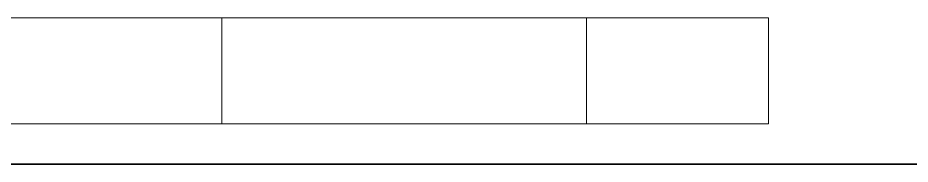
# Model space of a CAD drawing. Header units: centimetres. Extents: x 710 to 12582, y -437 to 1921.
# Drawn here: x 5797.373 to 5800.481, y 94 to 94.511 of the extents above; entities that cross this region are included whole.
import ezdxf

# ---------------------------------------------------------------- set-up
doc = ezdxf.new("R2010")
doc.units = ezdxf.units.CM
doc.layers.add('A-FLOR', color=7, linetype='Continuous', lineweight=9)
doc.layers.add('M-EQPM', color=7, linetype='Continuous', lineweight=9)

# ---------------------------------------------------------------- blocks, each defined once
blk = doc.blocks.new('PQ_RVR_EST-01_ZZ_ZZ_MO_T_A_rvt-1-Sección 4')
at = {"layer": 'A-FLOR', "lineweight": 35}
blk.add_line((6815.0811, 94), (3797.22, 94), dxfattribs=at)
blk = doc.blocks.new('EQ-07-007 - EQ-07-007_dwg_Agrupar_759-1591872-Sección 4')
at = {"layer": 'M-EQPM', "color": 253, "true_color": 0x999999}
for p, q in [((5789.9881, 94.5105), (5799.9881, 94.5105)), ((5799.9881, 94.5105), (5789.9881, 94.5105)), ((5798.0909, 94.5105), (5798.0831, 94.5105)), ((5798.0831, 94.1405), (5798.0831, 94.5105)), ((5798.0831, 94.5105), (5798.0909, 94.5105)), ((5799.3453, 94.5105), (5799.3531, 94.5105)), ((5799.3531, 94.5105), (5799.3453, 94.5105)), ((5799.3531, 94.1405), (5799.3531, 94.5105)), ((5799.9881, 94.1405), (5799.9881, 94.5105)), ((5799.9881, 94.1405), (5789.9881, 94.1405)), ((5799.9881, 94.1405), (5789.9881, 94.1405)), ((5798.0909, 94.1405), (5798.0831, 94.1405)), ((5798.0831, 94.1405), (5798.0909, 94.1405)), ((5799.3453, 94.1405), (5799.3531, 94.1405)), ((5799.3531, 94.1405), (5799.3453, 94.1405))]:
    blk.add_line(p, q, dxfattribs=at)
at = {"layer": 'M-EQPM', "color": 253, "true_color": 0x999999, "flags": 128}
blk.add_lwpolyline([(5799.9881, 94.5105), (5799.9881, 94.1405), (5789.9881, 94.1405), (5789.9881, 94.5105), (5799.9881, 94.5105), (5799.9881, 94.1405)], dxfattribs=at)
blk = doc.blocks.new('EQ-07-007 - EQ-07-007_dwg-1591871-Sección 4')
blk.add_blockref('EQ-07-007 - EQ-07-007_dwg_Agrupar_759-1591872-Sección 4', (0, 0))
blk = doc.blocks.new('EQ-07-007 - EQ-07-007-1585142-Sección 4')
blk.add_blockref('EQ-07-007 - EQ-07-007_dwg-1591871-Sección 4', (0, 0))
blk = doc.blocks.new('PQ_RVR_MEP-01_ZZ_ZZ_MO_T_A_rvt-1-Sección 4')
at = {"layer": 'M-EQPM', "lineweight": 9}
blk.add_blockref('EQ-07-007 - EQ-07-007-1585142-Sección 4', (0, 0), dxfattribs=at)

msp = doc.modelspace()

# ---------------------------------------------------------------- linework, layer by layer
at = {"layer": 'A-FLOR', "lineweight": 35}
msp.add_line((6813.9678, 94), (3797.22, 94), dxfattribs=at)

# ---------------------------------------------------------------- block references
at = {"lineweight": 5}
for name in ['PQ_RVR_EST-01_ZZ_ZZ_MO_T_A_rvt-1-Sección 4', 'PQ_RVR_MEP-01_ZZ_ZZ_MO_T_A_rvt-1-Sección 4']:
    msp.add_blockref(name, (0, 0), dxfattribs=at)

doc.saveas('drawing.dxf')
